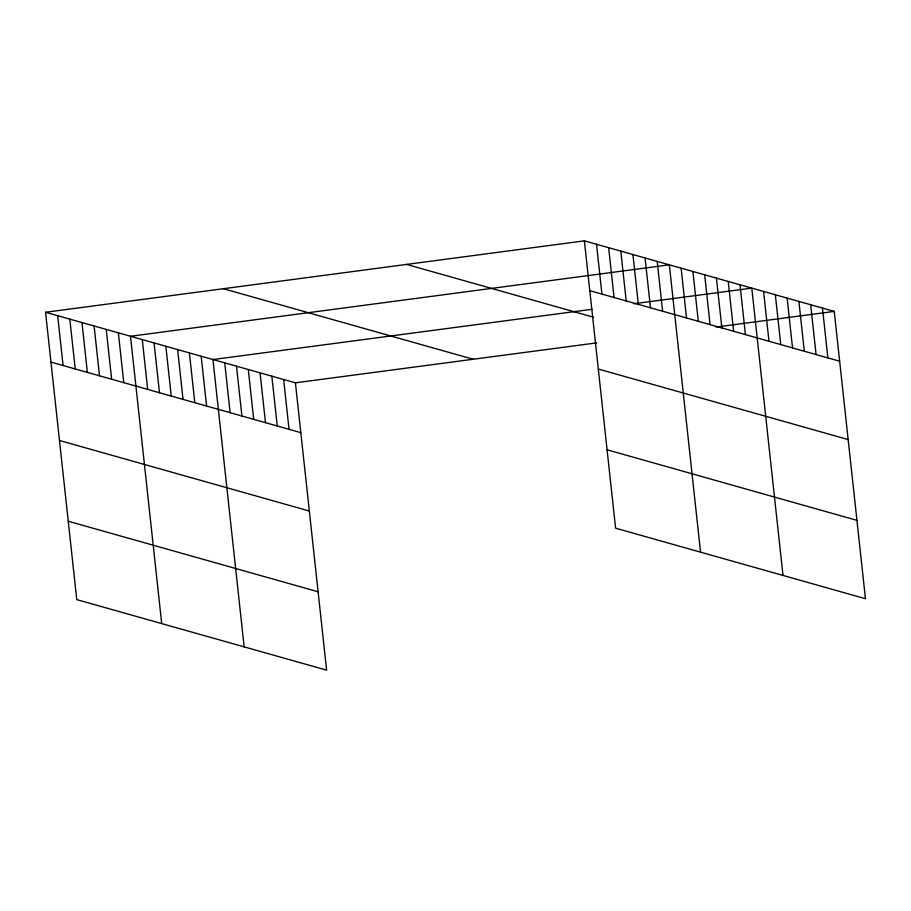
<?xml version="1.0" encoding="UTF-8"?>
<svg xmlns="http://www.w3.org/2000/svg" width="911" height="911" viewBox="0 0 911 911"><rect width="100%" height="100%" fill="white"/><g stroke="black" fill="none" stroke-linecap="round" stroke-linejoin="round"><path stroke-width="1.37" d="M45.55 312.279L295.403 382.825L326.616 670.154L76.763 599.609L45.55 312.279L584.384 240.846L834.237 311.391L865.45 598.721L615.597 528.175L584.384 240.846M592.025 309.296L212.946 359.549L244.159 646.878M633.703 303.762L751.78 288.115L783.005 575.433M295.403 382.825L596.739 342.878M716.16 327.049L834.237 311.391M589.793 290.666L839.646 361.211M406.568 264.418L593.596 317.233M598.311 369.035L848.164 439.58M223.366 288.707L473.219 359.253M607.079 449.795L856.932 520.34M50.959 362.1L300.812 432.645M59.477 440.48L309.33 511.025M68.245 521.229L318.098 591.774M822.462 308.066L827.871 357.886M810.676 304.741L816.085 354.55M798.901 301.416L804.311 351.225M787.127 298.091L792.536 347.9M775.341 294.765L780.75 344.574M763.566 291.44L768.975 341.249M740.005 284.779L745.414 334.599M728.231 281.453L733.64 331.274M716.445 278.128L721.865 327.949M704.67 274.803L710.079 324.623M692.895 271.478L698.304 321.298M681.109 268.153L686.53 317.973M700.548 552.157L669.334 264.828L130.501 336.273L161.714 623.591M657.195 261.4L662.616 311.22M645.068 257.972L650.477 307.793M632.929 254.545L638.338 304.365M620.79 251.129L626.199 300.937M608.65 247.701L614.071 297.51M596.523 244.273L601.932 294.082M283.628 379.5L289.038 429.32M271.842 376.175L277.251 425.995M260.068 372.85L265.477 422.67M248.282 369.524L253.702 419.345M236.507 366.199L241.916 416.02M224.732 362.874L230.141 412.694M201.172 356.224L206.581 406.044M189.397 352.899L194.806 402.719M177.611 349.573L183.031 399.394M165.836 346.248L171.245 396.069M154.061 342.923L159.471 392.743M142.275 339.598L147.684 389.407M118.362 332.845L123.771 382.666M106.223 329.418L111.643 379.238M94.095 325.99L99.504 375.81M81.956 322.562L87.365 372.383M69.817 319.135L75.237 368.955M57.689 315.707L63.098 365.527"/></g></svg>
